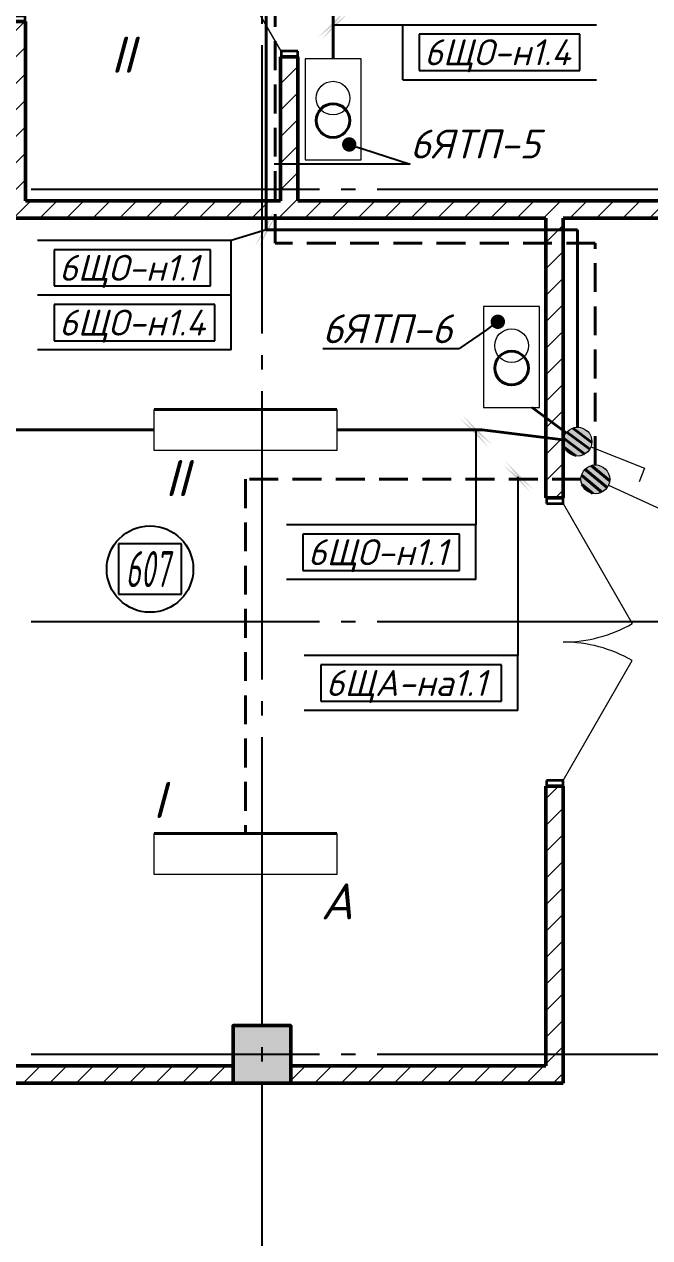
# Model space of a CAD drawing. Header units: millimetres. Extents: x 0 to 1093, y 0 to 420.
# Drawn here: x 141.7 to 185.1, y 176.9 to 261 of the extents above; entities that cross this region are included whole.
import ezdxf
from ezdxf import colors
from ezdxf.entities.mleader import LeaderData, LeaderLine
from ezdxf.math import Vec2, Vec3

# ---------------------------------------------------------------- set-up
doc = ezdxf.new("R2010")
doc.units = ezdxf.units.MM
doc.linetypes.add('JIS_02_2.0', pattern=[3, 2, -1])
doc.linetypes.add('ГОСТ 2.303 5', pattern=[24, 20, -1.5, 1, -1.5])
for name, color, linetype in [('Viewport1ForCustomObjects_0', 7, 'Continuous'), ('Viewport2ForCustomObjects_0', 7, 'Continuous'), ('Номер помещения', 7, 'Continuous'), ('СПКБ-0000-000-АР#006$0$Двери ArchiCAD', 7, 'Continuous'), ('СПКБ-0000-000-АР#006$0$Колонны существующие', 7, 'Continuous'), ('СПКБ-0000-000-АР#006$0$Стены', 7, 'Continuous'), ('Строительные оси', 7, 'Continuous'), ('ЭО_АВАРИЙНОЕ ОСВЕЩЕНИЕ', 7, 'Continuous'), ('ЭО_РАБОЧЕЕ ОСВЕЩЕНИЕ', 7, 'Continuous'), ('ЭС', 7, 'Continuous')]:
    doc.layers.add(name, color=color, linetype=linetype)
for name, color, linetype, lineweight, true_color in [('СПКБ-0000-000-АР#006$0$Двери ArchiCAD_Ном._пера__23', 7, 'Continuous', 35, 0xff6600), ('СПКБ-0000-000-АР#006$0$Двери ArchiCAD_Ном._пера__3', 7, 'Continuous', 18, 0xff6600), ('СПКБ-0000-000-АР#006$0$Двери ArchiCAD_Ном._пера__58', 7, 'Continuous', 50, 0xdf0000), ('СПКБ-0000-000-АР#006$0$Колонны существующие_Ном._пера__102', 7, 'Continuous', 13, 0xcccccc), ('СПКБ-0000-000-АР#006$0$Стены_Ном._пера__58', 7, 'Continuous', 50, 0xdf0000)]:
    doc.layers.add(name, color=color, linetype=linetype, lineweight=lineweight, true_color=true_color)
doc.layers.add('СПКБ-0000-000-АР#006$0$Колонны существующие_Ном._пера__141', color=7, linetype='Continuous', lineweight=50)
doc.layers.add('СПКБ-0000-000-АР#006$0$Стены_Ном._пера__20', color=1, linetype='Continuous', lineweight=20)
doc.styles.add('2.5', font='isocpeui.ttf')
doc.styles.add('CustomTextStyle2', font='isocpeui.ttf', dxfattribs={"width": 0.581008, "height": 2.5})
doc.styles.add('CustomTextStyle52', font='isocpeui.ttf', dxfattribs={"width": 0.987755, "height": 1.8})
doc.styles.add('CustomTextStyle64', font='isocpeui.ttf', dxfattribs={"width": 0.987755, "height": 1.8})
doc.styles.add('CustomTextStyle95', font='isocpeui.ttf', dxfattribs={"width": 0.987755, "height": 1.8})
doc.styles.add('CustomTextStyle96', font='isocpeui.ttf', dxfattribs={"width": 0.987755, "height": 1.8})
doc.styles.add('CustomTextStyle97', font='isocpeui.ttf', dxfattribs={"width": 0.987755, "height": 1.8})
pattern_1 = [(45, (0, 0), (-91.9239, 91.9239), [])]

# ---------------------------------------------------------------- blocks, each defined once
blk = doc.blocks.new('_Dot')
at = {"color": 0, "linetype": 'ByBlock', "lineweight": -2}
blk.add_line((-0.5, 0), (-1, 0), dxfattribs=at)
at = {"color": 0, "linetype": 'ByBlock', "const_width": 0.5}
blk.add_lwpolyline([(-0.25, 0, 1), (0.25, 0, 1)], format="xyb", close=True, dxfattribs=at)
blk = doc.blocks.new('*E373')
at = {"layer": 'Номер помещения', "color": 7, "linetype": 'Continuous', "true_color": 0xffffff}
for p, q in [((-185.141, 104.272), (-189.516, 104.272)), ((-189.516, 104.272), (-189.516, 100.772)), ((-185.141, 100.772), (-185.141, 104.272)), ((-189.516, 100.772), (-185.141, 100.772)), ((-189.516, 100.772), (-189.516, 100.772))]:
    blk.add_line(p, q, dxfattribs=at)
at = {"layer": 'Номер помещения', "color": 6, "linetype": 'Continuous'}
blk.add_circle((-187.328, 102.522), 3, dxfattribs=at)
at = {"layer": 'Строительные оси', "color": 3, "linetype": 'ГОСТ 2.303 5', "lineweight": 25}
for p, q in [((-179.569, 258.857), (-179.569, -45.143)), ((280.431, 128.857), (-283.569, 128.857)), ((280.431, 98.857), (-283.569, 98.857)), ((280.431, 68.857), (-283.569, 68.857))]:
    blk.add_line(p, q, dxfattribs=at)
at = {"layer": 'ЭО_АВАРИЙНОЕ ОСВЕЩЕНИЕ', "color": 1, "linetype": 'JIS_02_2.0', "lineweight": 40}
for p, q in [((-178.643, 125.135), (-178.643, 150.476)), ((-156.441, 125.135), (-178.643, 125.135)), ((-156.432, 109.749), (-156.441, 125.135)), ((-157.431, 108.749), (-180.701, 108.758)), ((-180.701, 108.758), (-180.701, 84.188))]:
    blk.add_line(p, q, dxfattribs=at)
at = {"layer": 'ЭО_АВАРИЙНОЕ ОСВЕЩЕНИЕ', "color": 1, "lineweight": 40}
for p, q in [((-157.149, 109.446), (-155.61, 108.178)), ((-156.717, 109.707), (-155.436, 108.652)), ((-157.391, 109.029), (-155.973, 107.86)), ((-157.365, 108.39), (-156.605, 107.764)), ((-187.046, 84.188), (-174.356, 84.188))]:
    blk.add_line(p, q, dxfattribs=at)
at = {"layer": 'ЭО_АВАРИЙНОЕ ОСВЕЩЕНИЕ', "color": 7, "lineweight": 0}
for p, q in [((-155.521, 108.334), (-151.881, 106.677)), ((-187.046, 81.338), (-187.046, 84.188)), ((-174.356, 84.188), (-174.356, 81.338)), ((-174.356, 81.338), (-187.046, 81.338))]:
    blk.add_line(p, q, dxfattribs=at)
blk.add_circle((-156.431, 108.749), 1, dxfattribs=at)
at = {"layer": 'ЭО_АВАРИЙНОЕ ОСВЕЩЕНИЕ', "color": 1, "lineweight": 0}
for points in [[(-156.948, 109.521), (-157.203, 109.385), (-155.723, 109.385)], [(-156.528, 109.744), (-156.948, 109.521), (-155.796, 109.521)], [(-156.948, 109.521), (-155.796, 109.521), (-155.723, 109.385)], [(-157.368, 108.845), (-157.427, 108.653), (-155.495, 108.653)], [(-157.427, 108.653), (-157.14, 108.113), (-155.66, 108.113)], [(-157.427, 108.653), (-155.495, 108.653), (-155.66, 108.113)], [(-157.203, 109.385), (-157.368, 108.845), (-155.436, 108.845)], [(-157.368, 108.845), (-155.436, 108.845), (-155.495, 108.653)], [(-157.203, 109.385), (-155.723, 109.385), (-155.436, 108.845)], [(-157.14, 108.113), (-157.067, 107.977), (-155.915, 107.977)], [(-157.14, 108.113), (-155.66, 108.113), (-155.915, 107.977)], [(-157.067, 107.977), (-155.915, 107.977), (-156.335, 107.753)]]:
    blk.add_solid(points, dxfattribs=at)
at = {"layer": 'ЭО_РАБОЧЕЕ ОСВЕЩЕНИЕ', "color": 5, "lineweight": 40}
for p, q in [((-179.272, 126.064), (-179.272, 153.212)), ((-174.629, 137.913), (-174.629, 152.748)), ((-157.666, 126.064), (-179.272, 126.064)), ((-157.666, 112.361), (-157.666, 126.064)), ((-158.463, 111.965), (-160.811, 113.742)), ((-187.046, 113.598), (-174.356, 113.598)), ((-216.027, 112.173), (-187.046, 112.173)), ((-174.356, 112.173), (-164.281, 112.173)), ((-164.281, 112.173), (-158.658, 111.483)), ((-158.416, 112.022), (-156.818, 110.832)), ((-157.998, 112.305), (-156.667, 111.313)), ((-158.638, 111.594), (-157.164, 110.496)), ((-158.581, 110.957), (-157.791, 110.369))]:
    blk.add_line(p, q, dxfattribs=at)
at = {"layer": 'ЭО_РАБОЧЕЕ ОСВЕЩЕНИЕ', "color": 7, "lineweight": 0}
for p, q in [((-172.685, 137.913), (-176.573, 137.913)), ((-176.573, 137.913), (-176.573, 130.913)), ((-172.685, 130.913), (-172.685, 137.913)), ((-176.573, 130.913), (-172.685, 130.913)), ((-160.3, 120.742), (-164.189, 120.742)), ((-164.189, 120.742), (-164.189, 113.742)), ((-160.3, 113.742), (-160.3, 120.742)), ((-164.189, 113.742), (-160.3, 113.742)), ((-187.046, 110.748), (-187.046, 113.598)), ((-174.356, 113.598), (-174.356, 110.748)), ((-174.356, 110.748), (-187.046, 110.748)), ((-156.737, 110.992), (-153.02, 109.514)), ((-153.02, 109.514), (-153.389, 108.585))]:
    blk.add_line(p, q, dxfattribs=at)
for centre, radius in [((-174.629, 135.191), 1.167), ((-162.244, 118.019), 1.167), ((-157.666, 111.361), 1)]:
    blk.add_circle(centre, radius, dxfattribs=at)
at = {"layer": 'ЭО_РАБОЧЕЕ ОСВЕЩЕНИЕ', "color": 5, "lineweight": 40}
for centre in [(-174.629, 133.636), (-162.244, 116.464)]:
    blk.add_circle(centre, 1.167, dxfattribs=at)
at = {"layer": 'ЭО_РАБОЧЕЕ ОСВЕЩЕНИЕ', "color": 5, "lineweight": 0}
for points in [[(-158.125, 112.163), (-158.468, 111.959), (-156.946, 111.959)], [(-157.811, 112.351), (-158.125, 112.163), (-157.069, 112.163)], [(-158.125, 112.163), (-157.069, 112.163), (-156.946, 111.959)], [(-158.582, 111.506), (-158.655, 111.217), (-156.75, 111.217)], [(-158.655, 111.217), (-158.385, 110.764), (-156.864, 110.764)], [(-158.655, 111.217), (-156.75, 111.217), (-156.864, 110.764)], [(-158.468, 111.959), (-158.582, 111.506), (-156.676, 111.506)], [(-158.582, 111.506), (-156.676, 111.506), (-156.75, 111.217)], [(-158.468, 111.959), (-156.946, 111.959), (-156.676, 111.506)], [(-158.385, 110.764), (-158.263, 110.559), (-157.207, 110.559)], [(-158.385, 110.764), (-156.864, 110.764), (-157.207, 110.559)], [(-158.263, 110.559), (-157.207, 110.559), (-157.521, 110.372)]]:
    blk.add_solid(points, dxfattribs=at)
at = {"layer": 'Номер помещения', "linetype": 'Continuous', "style": 'CustomTextStyle2', "width": 0.581008}
blk.add_text('607', height=2.5, dxfattribs=at).set_placement((-189.016, 101.272))
blk = doc.blocks.new('СПКБ-0000-000-АР#006$0$Двупольная Дверь 19_2')
at = {"layer": 'СПКБ-0000-000-АР#006$0$Двери ArchiCAD_Ном._пера__23', "color": 30, "linetype": 'Continuous', "lineweight": 35, "true_color": 0xff6600}
for p, q in [((-610, 0), (-650, 0)), ((-650, 0), (-650, -115)), ((-610, -115), (-610, 0)), ((650, 0), (610, 0)), ((610, 0), (610, -115)), ((650, -115), (650, 0)), ((-650, -115), (-610, -115)), ((610, -115), (650, -115))]:
    blk.add_line(p, q, dxfattribs=at)
at = {"layer": 'СПКБ-0000-000-АР#006$0$Двери ArchiCAD_Ном._пера__3', "color": 30, "linetype": 'Continuous', "lineweight": 18, "true_color": 0xff6600}
for p, q in [((-610, 0), (-81.7, 305)), ((610, 0), (81.7, 305))]:
    blk.add_line(p, q, dxfattribs=at)
for centre, start, end in [((-610, 0), 0, 30), ((610, 0), 150, 180)]:
    blk.add_arc(centre, 610, start, end, dxfattribs=at)
at = {"layer": 'СПКБ-0000-000-АР#006$0$Двери ArchiCAD_Ном._пера__58', "color": 12, "linetype": 'Continuous', "lineweight": 50, "true_color": 0xdf0000}
for p, q in [((-650, 5), (-687, 5)), ((-650, 0), (-650, 5)), ((-650, -115), (-650, 0)), ((650, 0), (650, 5)), ((650, 5), (687, 5)), ((650, -115), (650, 0)), ((-650, -115), (-687, -115)), ((650, -115), (687, -115))]:
    blk.add_line(p, q, dxfattribs=at)
blk = doc.blocks.new('СПКБ-0000-000-АР#006$0$Стена_17', base_point=(-17707.2, 16335.7))
at = {"layer": 'СПКБ-0000-000-АР#006$0$Стены_Ном._пера__20', "linetype": 'Continuous', "lineweight": 20}
h = blk.add_hatch(dxfattribs=at)
h.set_pattern_fill('КИРПИЧ_ОБЫКНОВЕННЫЙ', color=1, style=0, pattern_type=2)
h.set_pattern_definition(pattern_1)
h.paths.add_polyline_path([(-17827.2, 16085.7), (-17707.2, 16085.7), (-17707.2, 16335.7), (-17827.2, 16455.7)])
h = blk.add_hatch(dxfattribs=at)
h.set_pattern_fill('КИРПИЧ_ОБЫКНОВЕННЫЙ', color=1, style=0, pattern_type=2)
h.set_pattern_definition(pattern_1)
h.paths.add_polyline_path([(-17756.9, 15685.7), (-17707.2, 15685.7), (-17707.2, 16085.7), (-17756.9, 16085.7)])
h = blk.add_hatch(dxfattribs=at)
h.set_pattern_fill('КИРПИЧ_ОБЫКНОВЕННЫЙ', color=1, style=0, pattern_type=2)
h.set_pattern_definition(pattern_1)
h.paths.add_polyline_path([(-17707.2, 15685.7), (-17827.2, 15685.7), (-17827.2, 15105.9), (-17822.2, 15105.9), (-17707.2, 15105.9)])
h = blk.add_hatch(dxfattribs=at)
h.set_pattern_fill('КИРПИЧ_ОБЫКНОВЕННЫЙ', color=1, style=0, pattern_type=2)
h.set_pattern_definition(pattern_1)
h.paths.add_polyline_path([(-17827.2, 12805.9), (-17707.2, 12805.9), (-17707.2, 13805.9), (-17822.2, 13805.9), (-17827.2, 13805.9)])
at = {"layer": 'СПКБ-0000-000-АР#006$0$Стены_Ном._пера__58', "color": 12, "linetype": 'Continuous', "lineweight": 50, "true_color": 0xdf0000}
for p, q in [((-17827.2, 15105.9), (-17827.2, 15142.9)), ((-17822.2, 15105.9), (-17827.2, 15105.9)), ((-17707.2, 15105.9), (-17822.2, 15105.9)), ((-17707.2, 15105.9), (-17707.2, 15142.9)), ((-17827.2, 13805.9), (-17827.2, 13768.9)), ((-17822.2, 13805.9), (-17827.2, 13805.9)), ((-17707.2, 13805.9), (-17822.2, 13805.9)), ((-17707.2, 13805.9), (-17707.2, 13768.9))]:
    blk.add_line(p, q, dxfattribs=at)
at = {"layer": 'СПКБ-0000-000-АР#006$0$Стены_Ном._пера__58', "color": 12, "linetype": 'Continuous', "lineweight": 50, "true_color": 0xdf0000, "flags": 128}
for points in [[(-17827.2, 16455.7), (-17827.2, 16085.7)], [(-17707.2, 15105.9), (-17707.2, 16335.7)], [(-17827.2, 15685.7), (-17827.2, 15105.9)], [(-17827.2, 13805.9), (-17827.2, 12805.9)], [(-17707.2, 12805.9), (-17707.2, 13805.9)]]:
    blk.add_lwpolyline(points, dxfattribs=at)
at = {"layer": 'СПКБ-0000-000-АР#006$0$Двери ArchiCAD', "color": 21, "linetype": 'Continuous', "lineweight": 18, "true_color": 0xff9955, "zscale": 1000, "rotation": 90}
blk.add_blockref('СПКБ-0000-000-АР#006$0$Двупольная Дверь 19_2', (-17822.2, 14455.9), dxfattribs=at)
blk = doc.blocks.new('СПКБ-0000-000-АР#006$0$Стена_18', base_point=(-24406.7, 6685.7))
at = {"layer": 'СПКБ-0000-000-АР#006$0$Стены_Ном._пера__20', "linetype": 'Continuous', "lineweight": 20}
h = blk.add_hatch(dxfattribs=at)
h.set_pattern_fill('КИРПИЧ_ОБЫКНОВЕННЫЙ', color=1, style=0, pattern_type=2)
h.set_pattern_definition(pattern_1)
h.paths.add_polyline_path([(-24406.7, 6805.7), (-24406.7, 6685.7), (-24156.9, 6685.7), (-24156.9, 6805.7)])
h = blk.add_hatch(dxfattribs=at)
h.set_pattern_fill('КИРПИЧ_ОБЫКНОВЕННЫЙ', color=1, style=0, pattern_type=2)
h.set_pattern_definition(pattern_1)
h.paths.add_polyline_path([(-23756.9, 6805.7), (-23756.9, 6685.7), (-18156.9, 6685.7), (-18156.9, 6805.7)])
h = blk.add_hatch(dxfattribs=at)
h.set_pattern_fill('КИРПИЧ_ОБЫКНОВЕННЫЙ', color=1, style=0, pattern_type=2)
h.set_pattern_definition(pattern_1)
h.paths.add_polyline_path([(-17756.9, 6805.7), (-17756.9, 6685.7), (-15866.6, 6685.7), (-15986.6, 6805.7)])
at = {"layer": 'СПКБ-0000-000-АР#006$0$Стены_Ном._пера__58', "color": 12, "linetype": 'Continuous', "lineweight": 50, "true_color": 0xdf0000, "flags": 128}
for points in [[(-24156.9, 6805.7), (-24406.7, 6805.7)], [(-24406.7, 6805.7), (-24406.7, 6685.7)], [(-18156.9, 6805.7), (-23756.9, 6805.7)], [(-15986.6, 6805.7), (-17756.9, 6805.7)], [(-24406.7, 6685.7), (-15866.6, 6685.7)]]:
    blk.add_lwpolyline(points, dxfattribs=at)
blk = doc.blocks.new('СПКБ-0000-000-АР#006$0$Двупольная Дверь 19_3')
at = {"layer": 'СПКБ-0000-000-АР#006$0$Двери ArchiCAD_Ном._пера__23', "color": 30, "linetype": 'Continuous', "lineweight": 35, "true_color": 0xff6600}
for p, q in [((-960, 0), (-1000, 0)), ((-1000, 0), (-1000, -115)), ((-960, -115), (-960, 0)), ((1000, 0), (960, 0)), ((960, 0), (960, -115)), ((1000, -115), (1000, 0)), ((-1000, -115), (-960, -115)), ((960, -115), (1000, -115))]:
    blk.add_line(p, q, dxfattribs=at)
at = {"layer": 'СПКБ-0000-000-АР#006$0$Двери ArchiCAD_Ном._пера__3', "color": 30, "linetype": 'Continuous', "lineweight": 18, "true_color": 0xff6600}
for p, q in [((-960, 0), (-128.6, 480)), ((960, 0), (128.6, 480))]:
    blk.add_line(p, q, dxfattribs=at)
for centre, start, end in [((-960, 0), 0, 30), ((960, 0), 150, 180)]:
    blk.add_arc(centre, 960, start, end, dxfattribs=at)
at = {"layer": 'СПКБ-0000-000-АР#006$0$Двери ArchiCAD_Ном._пера__58', "color": 12, "linetype": 'Continuous', "lineweight": 50, "true_color": 0xdf0000}
for p, q in [((-1000, 0), (-1037, 0)), ((-1000, 0), (-1000, -115)), ((1000, 0), (1000, -115)), ((1000, 0), (1037, 0)), ((-1000, -120), (-1037, -120)), ((-1000, -115), (-1000, -120)), ((1000, -115), (1000, -120)), ((1000, -120), (1037, -120))]:
    blk.add_line(p, q, dxfattribs=at)
blk = doc.blocks.new('СПКБ-0000-000-АР#006$0$Стена_19', base_point=(-15866.6, 6685.7))
at = {"layer": 'СПКБ-0000-000-АР#006$0$Стены_Ном._пера__20', "linetype": 'Continuous', "lineweight": 20}
h = blk.add_hatch(dxfattribs=at)
h.set_pattern_fill('КИРПИЧ_ОБЫКНОВЕННЫЙ', color=1, style=0, pattern_type=2)
h.set_pattern_definition(pattern_1)
h.paths.add_polyline_path([(-15866.6, 12685.9), (-15986.6, 12685.9), (-15986.6, 10746.2), (-15981.6, 10746.2), (-15866.6, 10746.2)])
h = blk.add_hatch(dxfattribs=at)
h.set_pattern_fill('КИРПИЧ_ОБЫКНОВЕННЫЙ', color=1, style=0, pattern_type=2)
h.set_pattern_definition(pattern_1)
h.paths.add_polyline_path([(-15986.6, 6805.7), (-15866.6, 6685.7), (-15866.6, 8746.2), (-15981.6, 8746.2), (-15986.6, 8746.2)])
at = {"layer": 'СПКБ-0000-000-АР#006$0$Стены_Ном._пера__58', "color": 12, "linetype": 'Continuous', "lineweight": 50, "true_color": 0xdf0000}
for p, q in [((-15986.6, 10746.2), (-15986.6, 10783.2)), ((-15866.6, 10746.2), (-15866.6, 10783.2)), ((-15981.6, 10746.2), (-15986.6, 10746.2)), ((-15866.6, 10746.2), (-15981.6, 10746.2)), ((-15986.6, 8746.2), (-15986.6, 8709.2)), ((-15981.6, 8746.2), (-15986.6, 8746.2)), ((-15866.6, 8746.2), (-15981.6, 8746.2)), ((-15866.6, 8746.2), (-15866.6, 8709.2))]:
    blk.add_line(p, q, dxfattribs=at)
at = {"layer": 'СПКБ-0000-000-АР#006$0$Стены_Ном._пера__58', "color": 12, "linetype": 'Continuous', "lineweight": 50, "true_color": 0xdf0000, "flags": 128}
for points in [[(-15986.6, 12685.9), (-15986.6, 10746.2)], [(-15866.6, 10746.2), (-15866.6, 12685.9)], [(-15986.6, 8746.2), (-15986.6, 6805.7)], [(-15866.6, 6685.7), (-15866.6, 8746.2)]]:
    blk.add_lwpolyline(points, dxfattribs=at)
at = {"layer": 'СПКБ-0000-000-АР#006$0$Двери ArchiCAD', "color": 21, "linetype": 'Continuous', "lineweight": 18, "true_color": 0xff9955, "zscale": 1000, "rotation": 270}
blk.add_blockref('СПКБ-0000-000-АР#006$0$Двупольная Дверь 19_3', (-15866.6, 9746.2), dxfattribs=at)
blk = doc.blocks.new('СПКБ-0000-000-АР#006$0$Стена_37', base_point=(-24406.7, 12685.9))
at = {"layer": 'СПКБ-0000-000-АР#006$0$Стены_Ном._пера__20', "linetype": 'Continuous', "lineweight": 20}
h = blk.add_hatch(dxfattribs=at)
h.set_pattern_fill('КИРПИЧ_ОБЫКНОВЕННЫЙ', color=1, style=0, pattern_type=2)
h.set_pattern_definition(pattern_1)
h.paths.add_polyline_path([(-24406.7, 12685.9), (-14957.8, 12685.9), (-15077.8, 12805.9), (-24406.7, 12805.9)])
at = {"layer": 'СПКБ-0000-000-АР#006$0$Стены_Ном._пера__58', "color": 12, "linetype": 'Continuous', "lineweight": 50, "true_color": 0xdf0000, "flags": 128}
for points in [[(-17827.2, 12805.9), (-19596.5, 12805.9)], [(-15077.8, 12805.9), (-17707.2, 12805.9)], [(-24406.7, 12685.9), (-15986.6, 12685.9)], [(-15866.6, 12685.9), (-14957.8, 12685.9)]]:
    blk.add_lwpolyline(points, dxfattribs=at)
blk = doc.blocks.new('СПКБ-0000-000-АР#006$0$Двупольная Дверь 19_6')
at = {"layer": 'СПКБ-0000-000-АР#006$0$Двери ArchiCAD_Ном._пера__23', "color": 30, "linetype": 'Continuous', "lineweight": 35, "true_color": 0xff6600}
for p, q in [((-660, 0), (-700, 0)), ((-700, 0), (-700, -115)), ((-660, -115), (-660, 0)), ((700, 0), (660, 0)), ((660, 0), (660, -115)), ((700, -115), (700, 0)), ((-700, -115), (-660, -115)), ((660, -115), (700, -115))]:
    blk.add_line(p, q, dxfattribs=at)
at = {"layer": 'СПКБ-0000-000-АР#006$0$Двери ArchiCAD_Ном._пера__3', "color": 30, "linetype": 'Continuous', "lineweight": 18, "true_color": 0xff6600}
for p, q in [((-660, 0), (-88.4, 330)), ((660, 0), (88.4, 330))]:
    blk.add_line(p, q, dxfattribs=at)
for centre, start, end in [((-660, 0), 0, 30), ((660, 0), 150, 180)]:
    blk.add_arc(centre, 660, start, end, dxfattribs=at)
at = {"layer": 'СПКБ-0000-000-АР#006$0$Двери ArchiCAD_Ном._пера__58', "color": 12, "linetype": 'Continuous', "lineweight": 50, "true_color": 0xdf0000}
for p, q in [((-700, 5), (-737, 5)), ((-700, 0), (-700, 5)), ((-700, -115), (-700, 0)), ((700, 0), (700, 5)), ((700, 5), (737, 5)), ((700, -115), (700, 0)), ((-700, -115), (-737, -115)), ((700, -115), (737, -115))]:
    blk.add_line(p, q, dxfattribs=at)
blk = doc.blocks.new('СПКБ-0000-000-АР#006$0$Стена_47', base_point=(-19716.5, 20241.5))
at = {"layer": 'СПКБ-0000-000-АР#006$0$Стены_Ном._пера__20', "linetype": 'Continuous', "lineweight": 20}
h = blk.add_hatch(dxfattribs=at)
h.set_pattern_fill('КИРПИЧ_ОБЫКНОВЕННЫЙ', color=1, style=0, pattern_type=2)
h.set_pattern_definition(pattern_1)
h.paths.add_polyline_path([(-19716.5, 20241.5), (-19716.5, 15451.2), (-19601.5, 15451.2), (-19596.5, 15451.2), (-19596.5, 20241.5)])
h = blk.add_hatch(dxfattribs=at)
h.set_pattern_fill('КИРПИЧ_ОБЫКНОВЕННЫЙ', color=1, style=0, pattern_type=2)
h.set_pattern_definition(pattern_1)
h.paths.add_polyline_path([(-19716.5, 12805.9), (-19596.5, 12805.9), (-19596.5, 14051.2), (-19601.5, 14051.2), (-19716.5, 14051.2)])
at = {"layer": 'СПКБ-0000-000-АР#006$0$Стены_Ном._пера__58', "color": 12, "linetype": 'Continuous', "lineweight": 50, "true_color": 0xdf0000}
for p, q in [((-19716.5, 15451.2), (-19716.5, 15488.2)), ((-19716.5, 15451.2), (-19601.5, 15451.2)), ((-19601.5, 15451.2), (-19596.5, 15451.2)), ((-19596.5, 15451.2), (-19596.5, 15488.2)), ((-19716.5, 14051.2), (-19716.5, 14014.2)), ((-19716.5, 14051.2), (-19601.5, 14051.2)), ((-19601.5, 14051.2), (-19596.5, 14051.2)), ((-19596.5, 14051.2), (-19596.5, 14014.2))]:
    blk.add_line(p, q, dxfattribs=at)
at = {"layer": 'СПКБ-0000-000-АР#006$0$Стены_Ном._пера__58', "color": 12, "linetype": 'Continuous', "lineweight": 50, "true_color": 0xdf0000, "flags": 128}
for points in [[(-19716.5, 20241.5), (-19716.5, 15451.2)], [(-19596.5, 20241.5), (-19716.5, 20241.5)], [(-19596.5, 15451.2), (-19596.5, 20241.5)], [(-19716.5, 14051.2), (-19716.5, 12805.9)], [(-19596.5, 12805.9), (-19596.5, 14051.2)]]:
    blk.add_lwpolyline(points, dxfattribs=at)
at = {"layer": 'СПКБ-0000-000-АР#006$0$Двери ArchiCAD', "color": 21, "linetype": 'Continuous', "lineweight": 18, "true_color": 0xff9955, "xscale": -1, "zscale": 1000, "rotation": 270}
blk.add_blockref('СПКБ-0000-000-АР#006$0$Двупольная Дверь 19_6', (-19601.5, 14751.2), dxfattribs=at)
blk = doc.blocks.new('СПКБ-0000-000-АР#006$0$Колонна_50', base_point=(-17956.9, 6885.7))
at = {"layer": 'СПКБ-0000-000-АР#006$0$Колонны существующие_Ном._пера__102', "linetype": 'Continuous', "lineweight": 13, "true_color": 0xcccccc}
blk.add_hatch(color=254, dxfattribs=at).paths.add_polyline_path([(-18156.9, 6685.7), (-17756.9, 6685.7), (-17756.9, 7085.7), (-18156.9, 7085.7)])
at = {"layer": 'СПКБ-0000-000-АР#006$0$Колонны существующие_Ном._пера__141', "color": 7, "linetype": 'Continuous', "lineweight": 50, "flags": 128}
blk.add_lwpolyline([(-18156.9, 6685.7), (-17756.9, 6685.7), (-17756.9, 7085.7), (-18156.9, 7085.7)], close=True, dxfattribs=at)
blk = doc.blocks.new('*E372')
at = {"layer": 'СПКБ-0000-000-АР#006$0$Колонны существующие', "color": 7, "lineweight": 50, "xscale": 0.01, "yscale": 0.01, "zscale": 0.01}
blk.add_blockref('СПКБ-0000-000-АР#006$0$Колонна_50', (65.999, 95.701), dxfattribs=at)
at = {"layer": 'СПКБ-0000-000-АР#006$0$Стены', "color": 12, "lineweight": 50, "true_color": 0xdf0000, "xscale": 0.01, "yscale": 0.01, "zscale": 0.01}
for name, p in [('СПКБ-0000-000-АР#006$0$Стена_47', (48.402, 229.258)), ('СПКБ-0000-000-АР#006$0$Стена_17', (68.495, 190.201)), ('СПКБ-0000-000-АР#006$0$Стена_37', (1.5, 153.702)), ('СПКБ-0000-000-АР#006$0$Стена_19', (86.901, 93.701)), ('СПКБ-0000-000-АР#006$0$Стена_18', (1.5, 93.701))]:
    blk.add_blockref(name, p, dxfattribs=at)
blk = doc.blocks.new('CustomObjectsInViewport1_0')
at = {"layer": 'ЭС'}
for p, q in [((163.172, 261.002), (167.964, 261.002)), ((167.964, 261.002), (181.4, 261.002)), ((167.964, 257.202), (167.964, 261.002)), ((167.964, 257.202), (181.4, 257.202)), ((158.484, 246.792), (156.065, 246.049)), ((156.065, 246.049), (142.629, 246.049)), ((156.065, 238.449), (156.065, 246.049)), ((156.065, 242.249), (142.629, 242.249)), ((156.065, 238.449), (142.629, 238.449)), ((173.033, 232.793), (173.033, 226.322)), ((175.954, 229.652), (175.954, 217.249)), ((173.033, 226.322), (159.888, 226.322)), ((173.033, 222.522), (173.033, 226.322)), ((173.033, 222.522), (159.888, 222.522)), ((175.954, 217.249), (161.132, 217.249)), ((175.954, 213.449), (175.954, 217.249)), ((175.954, 213.449), (161.132, 213.449))]:
    blk.add_line(p, q, dxfattribs=at)
at = {"layer": 'ЭС', "color": 7, "true_color": 0xffffff}
for p, q in [((180.26, 260.362), (169.104, 260.362)), ((169.104, 260.362), (169.104, 257.842)), ((180.26, 257.842), (180.26, 260.362)), ((169.104, 257.842), (180.26, 257.842)), ((169.104, 257.842), (169.104, 257.842)), ((154.634, 245.409), (143.769, 245.409)), ((143.769, 245.409), (143.769, 242.889)), ((154.634, 242.889), (154.634, 245.409)), ((143.769, 242.889), (154.634, 242.889)), ((143.769, 242.889), (143.769, 242.889)), ((154.925, 241.609), (143.769, 241.609)), ((143.769, 241.609), (143.769, 239.089)), ((154.925, 239.089), (154.925, 241.609)), ((143.769, 239.089), (154.925, 239.089)), ((143.769, 239.089), (143.769, 239.089)), ((171.893, 225.682), (161.028, 225.682)), ((161.028, 225.682), (161.028, 223.162)), ((171.893, 223.162), (171.893, 225.682)), ((161.028, 223.162), (171.893, 223.162)), ((161.028, 223.162), (161.028, 223.162)), ((174.814, 216.609), (162.272, 216.609)), ((162.272, 216.609), (162.272, 214.089)), ((174.814, 214.089), (174.814, 216.609)), ((162.272, 214.089), (174.814, 214.089)), ((162.272, 214.089), (162.272, 214.089))]:
    blk.add_line(p, q, dxfattribs=at)
at = {"layer": 'ЭС'}
for points in [[(164.066, 262.108), (162.066, 260.108), (162.278, 259.896), (164.278, 261.896)], [(157.954, 245.472), (159.279, 247.971), (159.014, 248.112), (157.689, 245.613)], [(174.139, 231.899), (172.139, 233.899), (171.927, 233.687), (173.927, 231.687)], [(177.06, 228.758), (175.06, 230.758), (174.848, 230.546), (176.848, 228.546)]]:
    blk.add_solid(points, dxfattribs=at)
at = {"layer": 'ЭС', "width": 0.987755}
for s, style, p in [('6ЩО-н1.4', 'CustomTextStyle97', (169.464, 258.202)), ('6ЩО-н1.1', 'CustomTextStyle95', (144.129, 243.249)), ('6ЩО-н1.4', 'CustomTextStyle96', (144.129, 239.449)), ('6ЩО-н1.1', 'CustomTextStyle64', (161.388, 223.522)), ('6ЩА-на1.1', 'CustomTextStyle52', (162.632, 214.449))]:
    blk.add_text(s, height=1.8, dxfattribs=dict(at, style=style)).set_placement(p)

msp = doc.modelspace()

# ---------------------------------------------------------------- block references
msp.add_blockref('*E372', (92.189, 93.885))
at = {"layer": 'Viewport1ForCustomObjects_0'}
msp.add_blockref('CustomObjectsInViewport1_0', (0, 0), dxfattribs=at)
at = {"layer": 'Viewport2ForCustomObjects_0'}
msp.add_blockref('*E373', (337.756, 120.729), dxfattribs=at)

# ---------------------------------------------------------------- texts
at = {"layer": 'ЭО_АВАРИЙНОЕ ОСВЕЩЕНИЕ', "color": 1, "insert": (163.4, 200.196), "char_height": 2.5, "attachment_point": 5, "style": '2.5'}
msp.add_mtext('А', dxfattribs=at)
at = {"layer": 'ЭО_РАБОЧЕЕ ОСВЕЩЕНИЕ', "char_height": 2.5, "attachment_point": 5, "style": '2.5'}
for s, insert in [('II', (148.536, 258.939)), ('II', (152.292, 229.565)), ('I', (151.052, 207.236))]:
    msp.add_mtext(s, dxfattribs=dict(at, insert=insert))

# ---------------------------------------------------------------- leaders
at = {"layer": 'ЭО_РАБОЧЕЕ ОСВЕЩЕНИЕ'}
ml = msp.add_multileader_mtext('Standard', dxfattribs=at)
ml.set_content('6ЯТП-5', color=256, style='2.5')
ml.set_leader_properties()
ml.set_arrow_properties(name='DOT')
ml.build(insert=Vec2(0, 0))
ml.multileader.update_dxf_attribs({"text_left_attachment_type": 6, "text_right_attachment_type": 6, "dogleg_length": 0, "arrow_head_size": 1})
ctx = ml.context
ctx.base_point, ctx.char_height, ctx.arrow_head_size, ctx.landing_gap_size, ctx.plane_origin = Vec3(168.475, 251.335), 2, 1, 0, Vec3(212.959, 230.619)
ctx.left_attachment, ctx.right_attachment = 6, 6
notes = []
notes.append((ctx, [(1, (1, 1, 0), (168.475, 251.335), (1, 0), 0, [(1, [(164.252, 252.708)], 0, [])])]))
ctx.mtext.insert, ctx.mtext.flow_direction = Vec3(168.475, 253.735), 5
ml = msp.add_multileader_mtext('Standard', dxfattribs=at)
ml.set_content('6ЯТП-6', color=256, style='2.5')
ml.set_leader_properties()
ml.set_arrow_properties(name='DOT')
ml.build(insert=Vec2(0, 0))
ml.multileader.update_dxf_attribs({"text_left_attachment_type": 6, "text_right_attachment_type": 6, "dogleg_length": 0, "arrow_head_size": 1})
ctx = ml.context
ctx.base_point, ctx.char_height, ctx.arrow_head_size, ctx.landing_gap_size, ctx.plane_origin = Vec3(162.394, 238.519), 2, 1, 0, Vec3(206.774, 223.527)
ctx.left_attachment, ctx.right_attachment = 6, 6
notes.append((ctx, [(0, (1, 1, 0), (171.859, 238.519), (-1, 0), 0, [(1, [(174.559, 240.408)], 0, [])])]))
ctx.mtext.insert, ctx.mtext.flow_direction = Vec3(162.394, 240.919), 5
for ctx, leaders in notes:
    for number, flags, end, landing, length, lines in leaders:
        leader = LeaderData()
        leader.index, (leader.has_last_leader_line, leader.has_dogleg_vector, leader.attachment_direction) = number, flags
        leader.last_leader_point, leader.dogleg_vector, leader.dogleg_length = Vec3(end), Vec3(landing), length
        for number, points, colour, breaks in lines:
            line = LeaderLine()
            line.index, line.vertices, line.color, line.breaks = number, Vec3.list(points), colors.encode_raw_color(colour), breaks
            leader.lines.append(line)
        ctx.leaders.append(leader)

doc.saveas('drawing.dxf')
